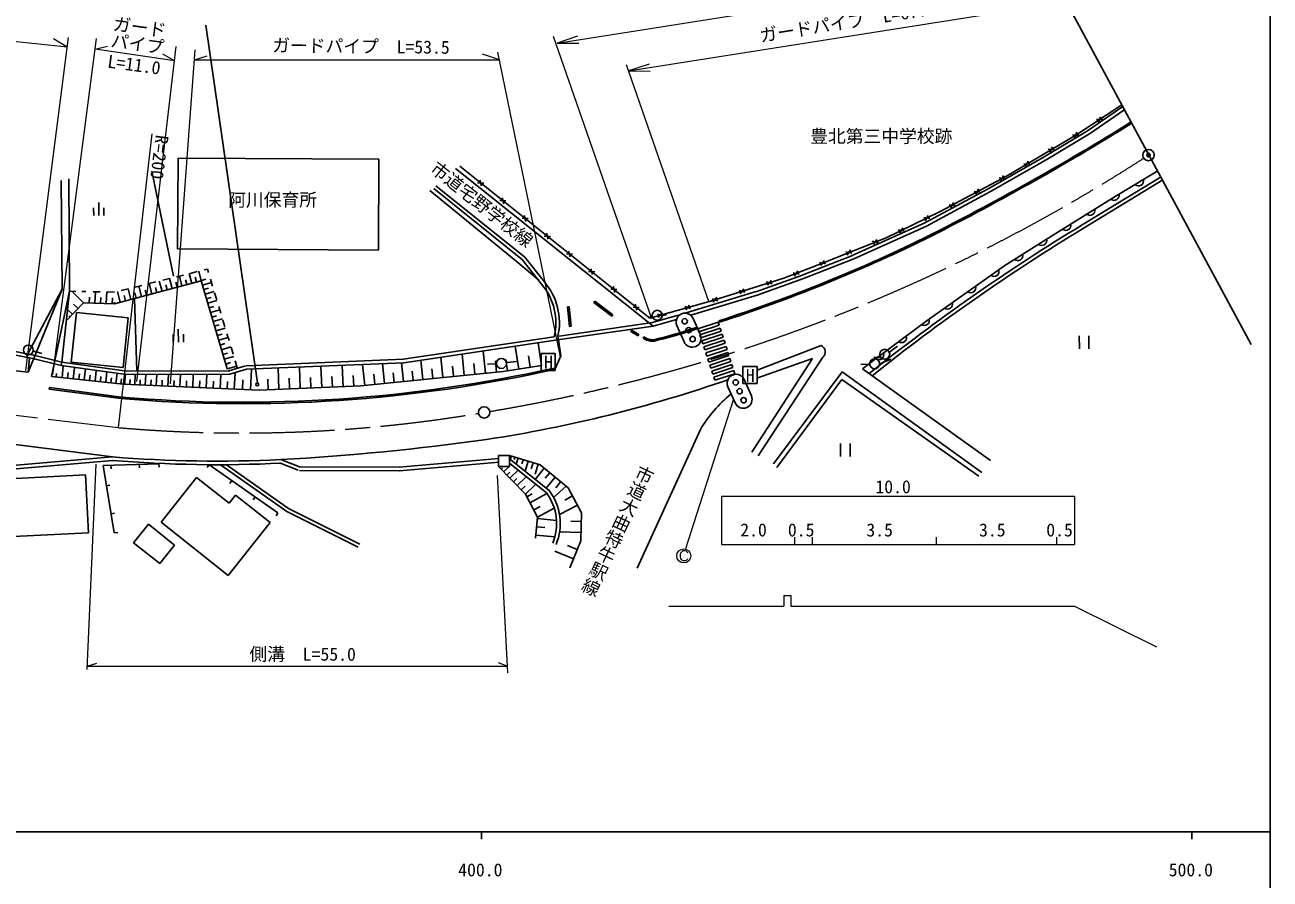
# Model space of a CAD drawing. Units: millimetres, scale not verified. Extents: x 40000 to 680000, y 20000 to 380000.
# Drawn here: x 403743 to 579000, y 198357 to 318592 of the extents above; entities that cross this region are included whole.
import ezdxf
from ezdxf.enums import TextEntityAlignment as Align

# ---------------------------------------------------------------- set-up
doc = ezdxf.new("R2010")
doc.units = ezdxf.units.MM
doc.header["$LTSCALE"] = 1000
doc.header["$PDMODE"] = 32
doc.header["$PDSIZE"] = 500
doc.linetypes.add('CHAIN', pattern=[18.5, 12, -1.5, 3.5, -1.5])
for name, color, linetype, lineweight in [('M-BGD', 7, 'Continuous', 25), ('M-BMK', 2, 'CHAIN', 13), ('M-BMK-SRVR', 3, 'Continuous', 25), ('M-STR-HTXT', 7, 'Continuous', 13), ('M-STR-STRC', 7, 'Continuous', 25), ('M-TTL-BAND', 7, 'Continuous', 25)]:
    doc.layers.add(name, color=color, linetype=linetype, lineweight=lineweight)
doc.styles.add('@ＭＳ ゴシック', font='')
doc.styles.add('ＭＳ ゴシック', font='')
doc.styles.get('@ＭＳ ゴシック').set_extended_font_data('@MS Gothic')
doc.styles.get('ＭＳ ゴシック').set_extended_font_data('MS Gothic')

# ---------------------------------------------------------------- blocks, each defined once
blk = doc.blocks.new('open_arrow')
at = {"color": 0, "linetype": 'Continuous', "lineweight": -2}
blk.add_lwpolyline([(7.5, 1.25), (0, 0), (7.5, -1.25)], dxfattribs=at)

msp = doc.modelspace()

# ---------------------------------------------------------------- linework, layer by layer
at = {"layer": 'M-BGD'}
for p, q in [((576353, 273596), (547119, 327783)), ((558149, 307338), (551640, 303078)), ((553291, 303662), (558261, 307094)), ((553576, 303251), (558546, 306682)), ((555420, 305254), (554555, 305285)), ((555147, 305672), (554829, 304866)), ((547204, 300011), (553318, 303680)), ((547462, 299582), (553576, 303251)), ((551800, 303481), (551641, 303078)), ((551640, 303078), (541898, 297319)), ((551640, 303079), (551209, 303114)), ((551641, 303078), (551464, 302683)), ((552074, 303063), (551640, 303079)), ((425301, 299842), (425231, 287063)), ((425301, 299842), (453571, 299686)), ((539404, 295559), (547214, 300017)), ((548629, 301008), (547766, 301078)), ((548375, 301438), (548020, 300648)), ((424668, 283238), (421592, 297990)), ((453571, 299686), (453501, 286907)), ((464350, 298384), (492160, 276192)), ((491685, 277321), (464941, 298700)), ((539652, 295125), (547462, 299582)), ((545186, 298972), (544322, 299043)), ((544931, 299403), (544577, 298613)), ((557182, 294440), (563217, 298029)), ((409009, 281384), (408851, 296688)), ((410035, 281127), (409916, 296925)), ((468324, 296315), (467460, 296366)), ((468012, 295925), (467772, 296757)), ((541898, 297319), (532549, 292310)), ((541726, 296944), (540867, 297051)), ((541490, 297385), (541103, 296610)), ((552567, 290456), (563651, 297201)), ((552827, 290029), (563911, 296774)), ((473106, 285131), (460721, 295268)), ((461276, 295549), (473780, 285530)), ((461589, 295939), (474092, 285920)), ((530382, 290714), (539415, 295566)), ((530619, 290274), (539652, 295125)), ((538201, 295055), (537341, 295161)), ((537964, 295495), (537577, 294721)), ((548741, 289194), (557182, 294440)), ((413416, 292858), (413422, 291778)), ((414142, 291782), (414132, 293582)), ((414856, 292866), (414862, 291786)), ((471449, 293818), (470584, 293869)), ((471137, 293427), (470897, 294259)), ((534675, 293165), (533815, 293272)), ((534439, 293606), (534052, 292831)), ((474573, 291320), (473709, 291371)), ((474261, 290930), (474021, 291762)), ((532549, 292310), (524976, 288642)), ((531108, 291334), (530254, 291476)), ((530890, 291784), (530472, 291026)), ((477385, 288432), (477145, 289264)), ((520197, 286114), (530413, 290729)), ((520403, 285659), (530619, 290274)), ((527508, 289590), (526654, 289732)), ((527290, 290040), (526872, 289282)), ((541681, 284737), (548741, 289194)), ((477698, 288822), (476833, 288873)), ((524976, 288642), (516259, 285170)), ((523854, 287926), (523012, 288129)), ((523669, 288390), (523197, 287664)), ((425231, 287063), (453501, 286907)), ((474092, 285920), (476854, 282409)), ((480822, 286325), (479957, 286376)), ((480510, 285934), (480270, 286766)), ((513160, 283363), (520221, 286124)), ((520138, 286446), (519296, 286649)), ((519953, 286910), (519481, 286184)), ((428573, 282567), (428216, 283919)), ((429441, 284224), (428956, 284103)), ((429586, 283745), (429441, 284224)), ((476065, 282646), (473106, 285131)), ((473699, 285611), (476461, 282100)), ((483634, 283437), (483394, 284269)), ((516259, 285170), (510579, 282922)), ((512518, 283958), (512044, 283233)), ((513342, 282897), (520403, 285659)), ((516331, 284988), (515579, 285170)), ((516186, 285353), (515763, 284706)), ((516236, 285431), (516186, 285353)), ((516421, 284966), (516331, 284988)), ((530715, 277005), (541681, 284737)), ((428573, 282567), (416346, 279333)), ((422163, 282415), (421192, 282174)), ((421606, 280724), (421221, 282181)), ((423042, 281104), (422662, 282539)), ((424104, 282897), (423133, 282656)), ((424456, 281478), (424082, 282892)), ((425152, 281662), (424967, 282364)), ((426045, 283380), (425074, 283139)), ((425849, 281846), (425480, 283239)), ((426535, 282028), (426352, 282719)), ((427221, 282209), (426858, 283582)), ((427986, 283862), (427015, 283621)), ((427897, 282388), (427717, 283069)), ((432202, 270181), (428573, 282567)), ((428591, 282599), (429207, 282779)), ((428751, 281961), (430011, 282331)), ((430162, 281830), (429874, 282787)), ((483946, 283827), (483082, 283878)), ((510579, 282922), (500560, 279806)), ((506627, 281041), (513175, 283369)), ((506794, 280570), (513342, 282897)), ((508919, 282144), (508095, 282412)), ((508771, 282622), (508244, 281934)), ((512702, 283494), (511860, 283698)), ((404148, 272270), (409009, 281384)), ((404197, 269708), (409009, 281384)), ((410035, 281127), (407471, 269116)), ((408948, 271122), (410035, 281127)), ((410035, 281127), (410902, 281088)), ((412007, 279490), (410377, 281068)), ((412338, 281059), (411770, 281068)), ((414338, 281025), (413338, 281042)), ((413597, 279433), (413656, 281036)), ((415201, 279374), (415261, 281009)), ((416337, 280991), (415338, 281008)), ((417169, 279550), (416766, 281074)), ((418281, 281451), (417310, 281209)), ((417920, 279749), (417720, 280505)), ((418670, 279948), (418273, 281449)), ((419410, 280143), (419213, 280888)), ((420222, 281933), (419251, 281692)), ((420149, 280339), (419758, 281818)), ((420878, 280531), (420684, 281265)), ((422324, 280914), (422133, 281637)), ((423749, 281291), (423560, 282003)), ((428937, 281326), (429570, 281512)), ((429123, 280691), (430393, 281063)), ((430739, 279915), (430451, 280872)), ((487071, 281329), (486206, 281380)), ((486758, 280939), (486518, 281771)), ((497401, 278228), (506649, 281048)), ((497458, 277720), (506794, 280570)), ((505100, 280956), (504276, 281224)), ((504951, 281434), (504424, 280746)), ((369823, 279136), (404968, 272107)), ((412007, 279490), (409601, 277005)), ((411218, 278676), (410600, 279274)), ((416346, 279333), (412007, 279490)), ((412796, 279462), (412825, 280256)), ((414399, 279403), (414429, 280213)), ((416019, 279345), (416049, 280170)), ((416407, 279349), (416352, 279556)), ((419186, 280082), (419501, 269905)), ((429310, 280052), (429948, 280238)), ((429498, 279412), (430777, 279787)), ((429687, 278767), (430329, 278956)), ((431316, 277999), (431027, 278957)), ((480131, 278889), (480330, 278909)), ((480131, 278889), (480407, 276147)), ((480330, 278909), (480606, 276167)), ((483840, 279540), (483962, 279699)), ((483840, 279540), (486365, 277607)), ((483962, 279699), (486486, 277766)), ((490195, 278832), (489331, 278883)), ((489883, 278441), (489643, 279273)), ((500560, 279806), (491685, 277321)), ((497427, 278669), (496611, 278960)), ((497292, 279151), (496746, 278479)), ((500494, 280027), (500463, 280039)), ((501280, 279768), (500496, 280023)), ((500624, 279589), (500598, 279557)), ((501132, 280246), (500625, 279585)), ((369764, 278637), (404870, 271616)), ((409733, 277142), (409687, 277188)), ((410429, 277861), (409825, 278446)), ((410081, 277502), (409918, 277659)), ((410989, 278109), (410270, 271115)), ((418278, 277359), (410989, 278109)), ((418278, 277359), (417559, 270365)), ((429876, 278123), (431165, 278501)), ((430066, 277473), (430713, 277663)), ((430256, 276824), (431555, 277205)), ((431892, 276084), (431604, 277042)), ((486365, 277607), (486486, 277766)), ((492059, 277528), (491497, 277420)), ((492056, 276682), (495336, 277619)), ((492160, 276192), (495474, 277139)), ((493575, 277591), (492759, 277881)), ((493440, 278072), (492894, 277400)), ((493460, 277706), (494041, 277804)), ((495336, 277619), (495961, 277803)), ((496658, 278009), (497401, 278228)), ((498810, 274983), (497799, 277270)), ((501482, 276749), (501420, 276939)), ((523615, 271680), (530715, 277005)), ((425344, 273953), (425334, 275753)), ((430448, 276170), (431100, 276361)), ((430640, 275515), (431948, 275899)), ((478954, 274793), (492056, 276682)), ((479025, 274299), (492160, 276192)), ((480407, 276147), (480606, 276167)), ((489007, 275437), (489106, 275612)), ((489007, 275437), (490053, 274846)), ((489106, 275612), (490151, 275020)), ((495513, 276258), (496524, 273972)), ((498326, 275822), (498261, 276011)), ((424618, 275029), (424624, 273949)), ((426058, 275037), (426064, 273957)), ((430833, 274856), (431489, 275049)), ((431026, 274197), (432344, 274583)), ((431220, 273533), (431882, 273727)), ((432469, 274169), (432181, 275127)), ((456981, 271519), (478238, 274687)), ((457055, 271025), (479025, 274299)), ((476449, 270645), (475960, 273836)), ((478770, 274767), (478846, 274273)), ((479171, 272026), (478846, 274273)), ((490053, 274846), (490151, 275020)), ((490753, 274520), (490873, 274681)), ((506821, 269984), (515815, 273455)), ((552144, 274803), (552153, 273003)), ((553503, 273010), (553494, 274810)), ((404148, 272270), (404030, 271784)), ((404197, 269708), (404410, 271704)), ((404986, 272676), (406130, 272361)), ((404990, 272102), (408948, 271122)), ((431415, 272868), (432744, 273258)), ((431611, 272199), (432278, 272395)), ((431807, 271530), (433146, 271922)), ((433046, 272254), (432757, 273212)), ((462585, 268951), (462292, 271804)), ((465574, 269257), (465268, 272246)), ((468563, 269563), (468243, 272688)), ((473258, 270156), (472767, 273361)), ((474854, 270400), (474609, 271999)), ((476398, 272362), (478392, 272362)), ((476398, 272362), (476398, 269956)), ((478328, 270103), (479171, 272026)), ((478392, 272362), (478392, 269956)), ((516052, 271838), (506940, 257954)), ((521623, 270162), (523615, 271680)), ((524246, 271740), (523221, 271838)), ((525429, 272509), (526573, 273376)), ((404870, 271616), (408854, 270630)), ((408948, 271122), (408854, 270630)), ((408854, 270630), (418005, 269368)), ((408948, 271122), (418073, 269863)), ((408968, 268957), (409142, 270590)), ((417559, 270365), (410270, 271115)), ((410553, 268788), (410721, 270373)), ((412090, 268624), (412253, 270161)), ((413626, 268461), (413785, 269950)), ((418003, 269868), (432598, 269907)), ((432005, 270856), (432677, 271053)), ((432202, 270181), (433551, 270577)), ((432453, 269886), (434781, 270596)), ((432599, 269407), (434926, 270117)), ((433622, 270339), (433334, 271297)), ((434906, 270617), (457034, 271524)), ((434926, 270117), (457055, 271025)), ((435510, 267229), (435642, 270147)), ((439494, 267288), (439369, 270300)), ((442504, 267413), (442379, 270423)), ((445512, 267538), (445388, 270546)), ((448521, 267662), (448396, 270670)), ((451584, 267825), (451281, 270788)), ((454377, 268110), (454091, 270903)), ((457009, 268380), (456739, 271012)), ((459732, 268659), (459453, 271381)), ((461158, 268805), (461015, 270198)), ((464079, 269104), (463930, 270564)), ((467069, 269410), (466912, 270938)), ((470148, 270862), (468846, 270822)), ((470126, 269723), (469963, 271321)), ((471656, 269910), (471409, 271516)), ((471568, 271059), (472949, 271217)), ((476398, 269956), (478392, 269956)), ((478328, 270103), (478284, 270298)), ((504798, 270508), (506792, 270508)), ((504798, 270508), (504798, 268103)), ((514592, 271641), (506033, 258466)), ((506782, 268880), (514592, 271641)), ((506792, 270508), (506792, 268103)), ((522649, 270813), (521406, 270832)), ((521623, 270162), (539649, 257263)), ((524069, 270891), (525627, 271523)), ((408151, 269044), (408201, 269507)), ((409760, 268873), (409846, 269677)), ((411321, 268706), (411404, 269487)), ((412858, 268542), (412939, 269299)), ((414371, 268381), (414449, 269114)), ((415116, 268302), (415270, 269745)), ((415837, 268225), (415913, 268936)), ((416559, 268148), (416708, 269547)), ((417258, 268074), (417332, 268762)), ((417804, 268031), (417866, 269387)), ((418005, 269368), (432599, 269407)), ((418506, 267999), (418537, 268684)), ((419209, 267967), (419272, 269371)), ((419946, 267934), (419979, 268653)), ((420684, 267900), (420751, 269375)), ((421459, 267865), (421493, 268621)), ((422233, 267830), (422304, 269380)), ((423047, 267793), (423083, 268587)), ((423861, 267756), (423935, 269384)), ((424716, 267718), (424754, 268552)), ((425571, 267679), (425648, 269389)), ((426469, 267638), (426508, 268515)), ((427367, 267598), (427448, 269393)), ((428310, 267555), (428351, 268475)), ((429253, 267512), (429338, 269399)), ((430244, 267467), (430287, 268434)), ((431234, 267423), (431324, 269404)), ((432225, 267378), (432271, 268392)), ((433216, 267333), (433319, 269627)), ((434363, 267281), (434424, 268632)), ((437988, 267226), (437926, 268732)), ((440999, 267351), (440937, 268856)), ((444008, 267475), (443946, 268980)), ((447016, 267600), (446954, 269104)), ((450024, 267725), (449962, 269228)), ((452981, 267967), (452833, 269407)), ((455693, 268245), (455554, 269601)), ((458370, 268519), (458234, 269849)), ((505989, 266385), (504978, 268671)), ((509119, 256830), (518783, 269767)), ((509592, 256277), (518704, 268702)), ((518704, 268702), (537993, 255094)), ((518783, 269767), (538426, 255567)), ((407170, 267341), (407196, 267540)), ((407170, 267341), (417268, 266000)), ((407196, 267540), (417294, 266199)), ((502691, 267659), (503703, 265373)), ((504798, 268103), (506792, 268103)), ((498814, 261661), (489900, 242136)), ((394937, 260444), (416050, 257786)), ((518537, 259656), (518547, 257856)), ((519897, 257863), (519887, 259663)), ((416050, 257786), (384485, 255055)), ((470396, 257990), (470383, 256448)), ((470396, 257990), (471939, 257977)), ((471939, 257977), (471926, 256434)), ((472207, 257895), (472065, 257430)), ((472685, 257749), (472585, 257421)), ((416093, 257288), (384504, 254555)), ((414738, 256588), (422588, 256825)), ((416316, 247082), (414738, 256588)), ((415846, 256621), (415861, 256122)), ((419844, 256742), (419859, 256242)), ((422588, 256825), (422617, 256361)), ((429674, 256689), (429412, 256292)), ((429648, 256706), (439352, 249922)), ((431261, 256685), (440593, 250093)), ((432122, 256689), (440851, 250523)), ((442216, 255901), (439583, 256936)), ((442399, 256366), (439766, 257401)), ((456441, 256327), (442399, 256366)), ((470444, 257549), (456441, 256327)), ((470487, 257051), (456485, 255829)), ((470383, 256448), (471926, 256434)), ((470416, 256412), (470465, 256460)), ((470770, 256048), (470964, 256236)), ((471123, 255683), (471853, 256390)), ((471930, 256897), (477152, 252712)), ((471935, 257534), (477514, 253063)), ((471993, 254786), (473157, 255914)), ((473163, 257603), (472905, 256757)), ((473866, 257388), (473694, 256825)), ((474569, 257173), (474139, 255767)), ((475272, 256958), (475014, 256115)), ((475975, 256744), (475556, 255374)), ((476828, 256186), (475562, 254627)), ((398507, 254537), (412274, 255241)), ((412274, 255241), (412690, 247115)), ((427896, 254904), (422908, 248617)), ((427896, 254904), (432484, 251265)), ((432861, 254460), (432574, 254050)), ((456440, 255827), (442397, 255866)), ((471558, 255234), (471974, 255638)), ((472502, 254261), (472989, 254733)), ((473012, 253736), (474307, 254992)), ((477602, 255558), (476971, 254780)), ((478377, 254929), (477119, 253379)), ((479152, 254300), (478464, 253453)), ((415212, 253735), (415705, 253817)), ((433392, 252410), (432484, 251265)), ((433392, 252410), (438261, 248547)), ((473601, 253128), (474170, 253680)), ((474191, 252520), (475639, 253925)), ((474368, 252187), (475147, 252600)), ((474817, 251340), (477222, 252617)), ((479926, 253671), (478152, 252072)), ((436139, 252168), (435853, 251758)), ((475352, 250333), (476279, 250825)), ((481510, 250996), (478979, 249659)), ((480825, 252293), (479725, 251712)), ((415867, 249789), (416360, 249871)), ((439352, 249922), (439095, 249498)), ((440593, 250093), (450646, 245067)), ((440851, 250523), (450869, 245514)), ((475867, 249105), (478569, 248853)), ((475887, 249325), (478246, 250577)), ((402161, 246576), (412690, 247115)), ((416316, 247082), (416809, 247151)), ((421129, 248304), (419051, 245685)), ((421129, 248304), (424815, 245379)), ((422903, 248620), (432364, 241114)), ((438261, 248547), (432364, 241114)), ((475758, 247940), (476921, 247831)), ((482025, 247167), (478981, 247228)), ((482055, 248689), (480558, 248719)), ((419051, 245685), (422737, 242760)), ((424815, 245379), (422737, 242760)), ((475649, 246774), (478337, 246523)), ((480943, 243434), (478340, 244519)), ((481486, 244735), (480118, 245305))]:
    msp.add_line(p, q, dxfattribs=at)
for points in [[(404197, 269708), (387660, 271473), (342180, 277351)], [(476449, 270645), (471045, 269817), (451008, 267766), (436729, 267174), (417559, 268042), (407471, 269116)], [(471939, 257977), (476242, 256662), (480226, 253427), (482080, 249917), (482001, 245972), (480423, 242186)], [(475611, 246367), (475887, 249325), (474191, 252520), (470365, 256465)]]:
    msp.add_lwpolyline(points, dxfattribs=at)
for centre, radius in [((492742, 277720), 700), ((496605, 276878), 375), ((497161, 275621), 375), ((404229, 272829), 700), ((497718, 274363), 375), ((524759, 272233), 700), ((470811, 270936), 700), ((523339, 270891), 700), ((436455, 267997), 200), ((503784, 268279), 375), ((504340, 267022), 375), ((504897, 265764), 375)]:
    msp.add_circle(centre, radius, dxfattribs=at)
for centre, radius, start, end in [((364850, 617711), 368374, 296.68212, 301.88624), ((364850, 617711), 368574, 296.68212, 301.88624), ((560494, 296636), 694, 227.00317, 14.48276), ((557053, 294591), 697, 228.27913, 14.37761), ((553655, 292477), 694, 228.12096, 15.60055), ((700511, 46534), 285281, 121.23766, 128.59558), ((700511, 46534), 284781, 121.23766, 128.56708), ((550258, 290365), 694, 228.12096, 15.60055), ((434357, 484950), 218554, 287.86951, 296.0299), ((434357, 484950), 218754, 287.86951, 296.0299), ((546867, 288241), 694, 228.5238, 16.0034), ((543485, 286106), 694, 228.5238, 16.0034), ((540144, 283891), 694, 231.44542, 18.92501), ((470158, 276669), 8819, 347.54318, 40.60631), ((470158, 276669), 8319, 346.21347, 40.60631), ((536875, 281586), 694, 231.44542, 18.92501), ((533605, 279281), 694, 231.44542, 18.92501), ((496656, 276764), 1250, 23.86778, 203.86778), ((530336, 276969), 697, 233.36428, 19.51572), ((478333, 334254), 61557, 283.66395, 288.88858), ((478333, 334254), 61757, 283.66395, 288.88858), ((492081, 276298), 2219, 233.22839, 292.26522), ((492081, 276298), 2019, 233.22839, 292.26522), ((497667, 274478), 1250, 203.86778, 23.86778), ((515426, 272573), 965, 310.41824, 66.23306), ((527137, 274565), 694, 233.1301, 20.60969), ((523937, 272166), 695, 233.26252, 20.55717), ((434381, 467748), 202472, 265.15135, 282.53575), ((434381, 467748), 202272, 265.15135, 282.53575), ((439786, 450069), 192020, 278.6659, 289.1568), ((503835, 268165), 1250, 23.86778, 203.86778), ((516136, 251022), 20328, 129.83575, 148.43944), ((504846, 265879), 1250, 203.86778, 23.86778), ((420230, 605554), 348700, 273.21165, 277.99309), ((430866, 440019), 182834, 265.35185, 272.79007), ((430866, 440019), 183334, 265.35185, 272.79007), ((471355, 248394), 7228, 337.6035, 36.67457), ((471355, 248394), 7728, 337.6035, 37.15777)]:
    msp.add_arc(centre, radius, start, end, dxfattribs=at)
at = {"layer": 'M-BMK'}
msp.add_line((370285, 267619), (416863, 261908), dxfattribs=at)
for centre, radius, start, end in [((428934, 504692), 243855, 279.49663, 302.85009), ((434319, 462828), 201677, 265.03468, 279.49533)]:
    msp.add_arc(centre, radius, start, end, dxfattribs=at)
at = {"layer": 'M-BMK-SRVR'}
for centre in [(561883, 300266), (468378, 264048)]:
    msp.add_circle(centre, 800, dxfattribs=at)
msp.add_point((561883, 300266), dxfattribs=at)
at = {"layer": 'M-STR-HTXT'}
for p, q in [((478657, 316044), (547594, 326903)), ((409704, 315468), (350183, 321526)), ((488704, 312123), (550330, 321831)), ((403881, 269962), (409877, 316822)), ((407668, 269331), (413821, 316664)), ((409704, 315468), (407786, 316625)), ((413625, 315156), (415360, 315599)), ((419501, 268384), (425023, 315560)), ((491998, 277222), (478147, 316959)), ((424787, 313541), (413625, 315156)), ((424787, 313541), (423170, 314495)), ((424235, 268069), (427706, 315087)), ((427601, 313667), (429402, 314258)), ((470533, 313667), (468136, 314495)), ((479141, 271855), (470306, 314771)), ((427601, 313667), (470533, 313667)), ((500063, 279532), (488401, 312991)), ((416894, 261905), (421671, 303253)), ((503438, 265771), (496704, 244836)), ((413742, 256748), (412480, 227875)), ((470227, 255170), (471647, 227401)), ((501782, 252252), (551483, 252252)), ((501782, 252252), (501782, 245467)), ((551483, 252252), (551483, 245467)), ((501782, 245467), (551483, 245467)), ((512038, 246493), (512038, 245467)), ((514562, 246493), (514562, 245467)), ((531997, 246493), (531997, 245467)), ((548958, 246493), (548958, 245467)), ((496016, 244043), (496068, 244261)), ((496016, 243712), (496016, 244043)), ((496063, 243501), (496016, 243712)), ((496068, 244261), (496122, 244329)), ((496122, 244329), (496236, 244484)), ((496236, 244484), (496391, 244589)), ((496391, 244589), (496670, 244592)), ((496670, 244592), (496832, 244540)), ((496832, 244540), (496942, 244430)), ((496942, 244430), (497001, 244261)), ((496176, 243332), (496063, 243501)), ((496281, 243224), (496176, 243332)), ((496398, 243168), (496281, 243224)), ((496673, 243168), (496398, 243168)), ((496835, 243220), (496673, 243168)), ((496945, 243334), (496835, 243220)), ((496994, 243436), (496945, 243334)), ((494367, 236789), (510539, 236789)), ((510539, 238288), (511565, 238288)), ((510539, 238288), (510539, 236789)), ((511565, 238288), (511565, 236789)), ((511565, 236789), (551483, 236789)), ((551483, 236789), (563000, 231070)), ((412501, 228348), (413861, 228743)), ((412501, 228348), (471598, 228348)), ((471598, 228348), (470385, 228821))]:
    msp.add_line(p, q, dxfattribs=at)
msp.add_circle((496478, 243852), 1000, dxfattribs=at)
msp.add_circle((496478, 243852), 1000, dxfattribs=at)
at = {"layer": 'M-STR-STRC'}
for p, q in [((436462, 268227), (429205, 318558)), ((501299, 276768), (498448, 275833)), ((498448, 275833), (498588, 275405)), ((501439, 276341), (498588, 275405)), ((501579, 275913), (498729, 274978)), ((501719, 275485), (498869, 274550)), ((501299, 276768), (501439, 276341)), ((501579, 275913), (501719, 275485)), ((498729, 274978), (498869, 274550)), ((501860, 275058), (499009, 274123)), ((499009, 274123), (499149, 273695)), ((502000, 274630), (499149, 273695)), ((502140, 274203), (499290, 273268)), ((502281, 273775), (499430, 272840)), ((501860, 275058), (502000, 274630)), ((502140, 274203), (502281, 273775)), ((499290, 273268), (499430, 272840)), ((502421, 273347), (499570, 272412)), ((499570, 272412), (499711, 271985)), ((502561, 272920), (499711, 271985)), ((502701, 272492), (499851, 271557)), ((502842, 272065), (499991, 271130)), ((502421, 273347), (502561, 272920)), ((502701, 272492), (502842, 272065)), ((499851, 271557), (499991, 271130)), ((502982, 271637), (500131, 270702)), ((500131, 270702), (500272, 270274)), ((503122, 271210), (500272, 270274)), ((503262, 270782), (500412, 269847)), ((503403, 270354), (500552, 269419)), ((503543, 269927), (500692, 268992)), ((502982, 271637), (503122, 271210)), ((503262, 270782), (503403, 270354)), ((503543, 269927), (503683, 269499)), ((500412, 269847), (500552, 269419)), ((500692, 268992), (500833, 268564)), ((503683, 269499), (500833, 268564))]:
    msp.add_line(p, q, dxfattribs=at)
at = {"layer": 'M-TTL-BAND'}
for p, q in [((579000, 20000), (579000, 370000)), ((40000, 205000), (579000, 205000)), ((468000, 205000), (468000, 204000)), ((568000, 205000), (568000, 204000))]:
    msp.add_line(p, q, dxfattribs=at)

# ---------------------------------------------------------------- block references
at = {"layer": 'M-STR-HTXT', "xscale": 400, "yscale": 400, "rotation": 9}
for p in [(478657, 316044), (488704, 312123)]:
    msp.add_blockref('open_arrow', p, dxfattribs=at)

# ---------------------------------------------------------------- texts
at = {"layer": 'M-BGD', "style": 'ＭＳ ゴシック'}
msp.add_text('豊北第三中学校跡', height=1833, dxfattribs=at).set_placement((514279, 301456), align=Align.BOTTOM_LEFT)
at = {"layer": 'M-BGD'}
for s, rotation, style, p in [('市道宅野学校線', 321.485, 'ＭＳ ゴシック', (467160, 292193)), ('阿川保育所', 0.13, 'ＭＳ ゴシック', (438612, 292505)), ('市道大曲特牛駅線', 244.58, '@ＭＳ ゴシック', (485841, 247998))]:
    msp.add_text(s, height=1833, rotation=rotation, dxfattribs=dict(at, style=style)).set_placement(p, align=Align.BOTTOM_CENTER)
at = {"layer": 'M-BGD', "style": 'ＭＳ ゴシック'}
for p in [(477431, 271112), (505831, 269258)]:
    msp.add_text('H', height=1833, dxfattribs=at).set_placement(p, align=Align.MIDDLE_CENTER)
at = {"layer": 'M-STR-HTXT', "style": 'ＭＳ ゴシック'}
for s, rotation, p in [('ガードパイプ\u3000L=67.0', 8.952, (519723, 317561)), ('ガード', 352.341, (419707, 316832)), ('パイプ', 352.341, (419391, 314465)), ('ガードパイプ\u3000L=53.5', 359.326, (451028, 314116)), ('L=11.0', 352.341, (418918, 311546)), ('R=200', 262.745, (421229, 300161)), ('10.0', 0.13, (525942, 252113)), ('2.0', 0.13, (506298, 246039)), ('0.5', 0.13, (513004, 246039)), ('3.5', 0.13, (524048, 246039)), ('3.5', 0.13, (539905, 246039)), ('0.5', 0.13, (549372, 246039)), ('側溝\u3000L=55.0', 359.912, (442835, 228558))]:
    msp.add_text(s, height=1833, rotation=rotation, dxfattribs=at).set_placement(p, align=Align.BOTTOM_CENTER)
at = {"layer": 'M-TTL-BAND', "style": 'ＭＳ ゴシック'}
for s, p in [('400.0', (467844, 198195)), ('500.0', (567844, 198195))]:
    msp.add_text(s, height=1833, dxfattribs=at).set_placement(p, align=Align.BOTTOM_CENTER)

doc.saveas('drawing.dxf')
